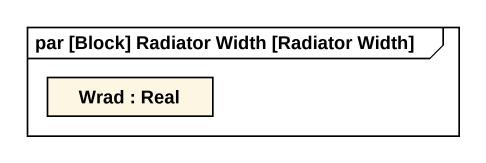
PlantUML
@startuml
mainframe par [Block] Radiator Width [Radiator Width]
rectangle "Wrad : Real" as Wrad
@enduml
